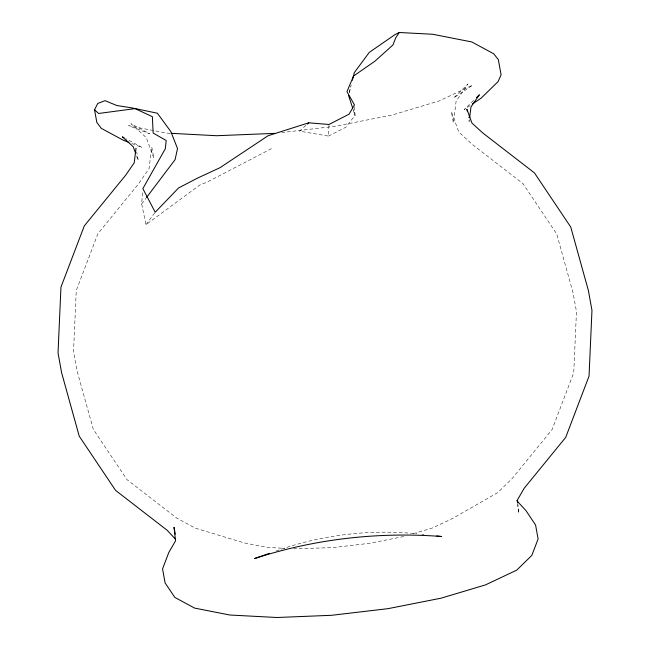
<?xml version="1.0" encoding="UTF-8"?>
<svg xmlns="http://www.w3.org/2000/svg" width="650" height="650" viewBox="0 0 650 650"><rect width="100%" height="100%" fill="white"/><g stroke="black" fill="none" stroke-linecap="round" stroke-linejoin="round"><path stroke-width="0.49" stroke-dasharray="3.25 2.44" d="M305.898 125.377L299.496 131.121L328.445 136.094L328.998 124.467M271.456 148.639L205.985 182.707L200.956 184.21L145.982 224.64L141.668 203.938L142.699 190.572M469.389 119.673L469.137 121.631L468.276 116.862M349.269 92.617L351.195 84.987M349.302 92.56L350.805 86.718M145.982 224.64L155.204 212.241M141.668 203.938L145.917 198.299M473.59 100.417L464.206 109.574L470.681 105.194M328.445 136.094L345.889 127.205L355.046 115.318L354.575 106.827M276.063 551.029C320.946 534.869 369.59 529.011 417.032 533.821M413.335 533.674L432.445 527.962L452.668 518.424L497.786 492.578L512.029 478.684L552.069 429.609L573.747 372.726L576.469 311.594L573.072 292.858L556.725 233.976L522.974 183.617L472.729 144.763L458.859 132.137L451.368 111.646L453.407 122.891L456.113 101.197L467.976 84.021L453.659 97.979L472.615 85.174L439.213 100.921L391.877 115.082L335.238 126.263L281.889 132.543M403.78 536.534L369.484 543.303L332.914 547.609L293.719 548.819M170.251 133.274L166.221 133.063L128.627 125.669L149.638 133.778L130.967 123.695L146.315 137.67L153.798 158.161L151.767 146.924L149.061 168.61L138.336 184.137L97.931 233.659L76.253 290.55L73.531 351.674L76.928 370.411L93.275 429.293L127.026 479.651L176.824 518.156L195.39 528.182L244.384 542.945L267.142 547.422L284.863 548.356M421.964 534.357L423.938 534.576M131.755 143.487L142.131 147.493L125.783 138.669M136.589 155.959L138.279 160.582L136.719 151.994M353.104 109.631L355.046 115.318L353.194 109.647M517.213 503.587L518.992 513.435L518.001 504.741"/><path stroke-width="0.97" d="M136.029 148.176L134.201 162.866L125.799 175.029L84.289 225.908L60.962 287.129L58.029 352.909L61.636 372.799L79.227 436.166L115.554 490.36L167.172 530.278L175.679 539.37M469.633 117.715L470.974 106.941L479.375 94.778L476.483 97.597M352.398 80.218L354.323 72.589L369.257 52.414L395.07 34.556L399.287 32.5L432.705 34.263L471.794 41.949L493.764 53.812L498.339 59.654L501.085 74.815L498.071 81.632L481.211 98.077L472.306 104.097M128.928 142.399L123.272 140.213L101.286 128.351L96.834 122.411L94.543 109.769L97.776 103.447L105.04 100.669L116.797 105.503L131.909 107.9L157.373 113.214L170.804 131.528L177.523 148.549L175.086 159.648L146.526 197.494M399.287 32.5L395.834 37.602L392.917 45.004L374.79 61.295L353.559 76.009L346.954 91.618L354.469 104.934L349.058 114.181L328.998 124.467L308.742 122.817L268.076 135.744L219.903 167.757L197.819 177.962L178.596 187.931L155.204 212.241L142.846 188.654L165.303 148.752L166.221 140.538L153.14 133.023L152.376 116.683L135.086 108.623L98.589 113.466L94.543 109.769M307.32 124.093L308.742 122.817M269.514 553.312L254.532 558.553C314.6 538.915 378.714 531.659 441.691 536.518L436.759 535.974M274.844 133.372L216.604 135.72L171.259 133.331M124.069 137.743L122.346 136.817L133.209 146.705L135.574 153.181M516.677 500.638L525.826 510.429L535.567 524.964L538.102 538.956L531.846 555.376L516.685 570.172L485.412 584.919L441.09 598.179L388.058 608.652L331.508 615.306L276.981 617.5L229.807 615.014L194.602 608.091L174.826 597.415L165.084 582.879L162.549 568.88L168.805 552.467L175.549 540.8L174.013 527.272L175.256 534.162M348.546 95.477L352.568 107.754M467.236 111.134L466.895 109.224L471.965 123.102L482.828 132.998L534.446 172.908L570.773 227.102L588.364 290.469L591.971 310.359L589.038 376.139L565.711 437.361L524.201 488.239L517.449 499.907L517.782 502.808"/></g></svg>
